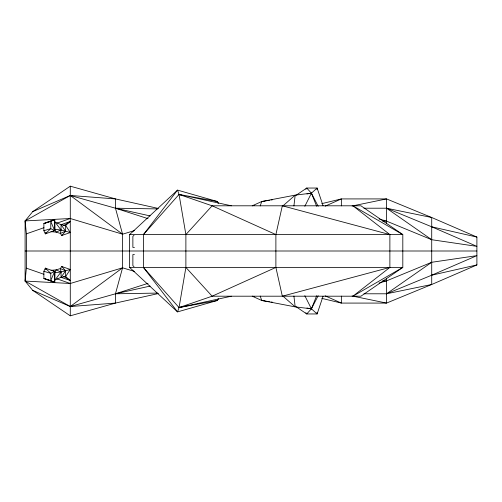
<?xml version="1.0" encoding="UTF-8"?>
<svg xmlns="http://www.w3.org/2000/svg" width="502" height="502" viewBox="0 0 502 502"><rect width="100%" height="100%" fill="white"/><g stroke="black" fill="none" stroke-linecap="round" stroke-linejoin="round"><path stroke-width="0.75" d="M43.862 230.719L43.881 223.528L54.68 219.537L54.662 230.638L45.337 233.825L43.862 230.719L50.765 228.661L54.662 230.638L54.68 219.537L43.881 223.528L50.777 221.464L54.68 219.537L54.938 229.351L56.111 232.106L60.34 233.43L61.784 235.501L70.28 232.533L65.655 225.473L61.056 224.714L54.95 221.953L61.043 229.979L70.28 232.533M46.466 233.041L45.337 233.825L45.337 232.344M61.784 224.444L70.28 221.476L65.655 225.473L65.643 231.177L61.784 235.501M70.28 269.467L61.043 272.021L54.95 280.047L61.056 277.286L65.655 276.527L70.28 269.467L61.784 266.499L60.34 268.57L56.111 269.894L54.938 272.649L54.68 282.463L43.881 278.472L43.862 271.281L45.337 268.175L54.662 271.362L54.68 282.463L43.881 278.472L50.777 280.536L54.68 282.463L54.662 271.362L53.174 271.149M316.988 189.599L317.126 188.043L306.722 188.043L295.552 195.661M158.381 293.538L115.46 303.082L70.28 315.821L32.718 290.363L25.1 281.07L26.386 268.156L26.386 233.844L25.1 220.93L32.718 211.637L70.28 186.179L115.46 198.917L158.381 208.462M293.915 205.958L295.176 195.127L311.422 193.176L317.126 188.043L323.075 205.776M217.448 299.079L217.253 300.516L177.532 311.893L129.61 267.415L129.61 234.585L177.532 190.107L217.253 201.484L218.621 203.354M185.884 267.415L179.051 307.575L177.532 311.893L143.428 267.415L143.428 234.585L177.532 190.107L179.051 194.425L185.884 234.585L185.884 267.415L212.12 296.199L360.932 296.199L402.811 267.415L402.811 234.585L360.932 205.801L212.12 205.801L179.051 194.425L143.428 234.585M389.878 267.415L282.325 296.199L275.887 267.415L275.887 234.585L282.325 205.801L389.878 234.585L389.878 267.415L352.906 296.199L402.811 267.415L129.61 267.415M32.718 211.637L70.28 195.473L115.46 198.917L115.46 208.211L122.57 234.183L122.57 267.817L115.46 293.789L115.46 303.082L70.28 306.527L32.718 290.363M323.075 296.224L317.126 313.957L306.722 313.957L295.552 306.339M260.199 205.933L261.73 201.528L295.176 195.127L282.921 205.889M305.831 312.721L306.722 313.957L311.422 308.824L316.63 295.747M304.821 206.291L311.422 193.176L306.722 188.043L305.831 189.279M254.558 296.644L252.261 296.199L261.73 300.472L295.176 306.873L311.422 308.824L318.174 295.709M218.621 298.646L217.253 300.516L179.051 307.575L143.428 267.415M185.884 234.585L212.12 205.801L275.887 234.585M45.337 233.825L50.765 228.661L50.777 221.464L54.662 230.638L53.174 230.851M134.015 235.287L132.873 236.348L132.873 247.404L134.442 247.404M148.046 218.671L115.46 208.211L70.28 195.473L25.1 220.93L25.1 281.07L70.28 306.527L122.57 267.817L134.517 271.419M321.782 203.643L341.36 198.917L386.54 198.917L431.72 217.51L476.9 237.069L476.9 264.93L431.72 284.49L386.54 293.789L431.72 275.196L476.9 255.637L431.72 262.282L386.54 293.789L363.95 293.789M63.666 225.643L70.28 221.476M269.455 200.26L261.73 201.528L252.261 205.801L254.558 205.356M275.887 267.415L212.12 296.199L179.051 307.575L231.359 296.199M325.12 206.178L341.36 198.917L341.36 205.889M379.01 283.028L386.54 280.875L431.72 262.282M26.386 233.844L43.944 227.707M57.109 223.108L70.28 218.508L122.57 234.183L134.517 230.581M148.046 283.329L115.46 293.789L70.28 306.527M25.1 281.07L70.28 283.492L122.57 267.817M179.798 307.356L182.778 306.484M431.72 275.196L476.9 264.93M150.098 286.084L115.46 293.789L157.521 293.086M352.078 206.008L386.54 198.917L386.54 223.421M306.923 193.973L311.422 193.176L318.174 206.291M270.998 200.009L272.542 199.752M64.187 225.68L65.655 225.473M54.938 272.649L61.043 272.021L60.34 268.57L65.643 270.823L65.655 276.527L70.28 280.524L61.784 277.556M50.934 270.333L56.111 269.894L61.043 272.021L61.056 277.286L65.643 270.823L61.784 266.499M45.362 222.725L47.571 222.543M25.1 220.93L70.28 218.508M261.73 201.528L263.977 201.528M363.95 208.211L386.54 208.211L431.72 217.51L431.72 284.49L386.54 303.082L341.36 303.082L321.782 298.357M382.643 221.125L386.54 221.125L431.72 239.718L476.9 246.363L431.72 226.804L386.54 208.211L431.72 239.718M129.61 234.585L402.811 234.585L352.906 205.801L389.878 234.585M25.1 251L476.9 251M134.442 254.596L132.873 254.596L132.873 265.652L134.015 266.713M382.643 280.875L386.54 280.875M260.199 296.067L261.73 300.472L263.977 300.472M157.521 208.914L115.46 208.211L150.098 215.916M45.362 279.275L47.571 279.457M50.934 231.667L56.111 232.106L61.043 229.979L61.056 224.714L65.643 231.177L60.34 233.43L61.043 229.979L54.938 229.351M64.187 276.32L65.655 276.527M261.73 300.472L269.455 301.74M270.998 301.991L272.542 302.248M306.923 308.027L311.422 308.824L317.126 313.957L316.988 312.401M352.078 295.992L386.54 303.082L386.54 278.579M231.359 205.801L179.051 194.425L217.253 201.484L217.448 202.921M431.72 226.804L476.9 237.069M379.01 218.972L386.54 221.125M179.798 194.644L182.778 195.516M43.862 271.281L50.765 273.339L54.662 271.362L50.777 280.536L50.765 273.339L45.337 268.175L45.337 269.656M26.386 268.156L43.944 274.293M57.109 278.892L70.28 283.492M325.127 295.822L341.36 303.082L341.36 296.111M63.666 276.357L70.28 280.524M45.337 268.175L46.466 268.959M70.28 195.473L122.57 234.183M282.921 296.111L295.176 306.873L293.915 296.042M304.821 295.709L311.422 308.824M311.422 193.176L316.63 206.253M70.28 186.179L70.28 315.821"/></g></svg>
